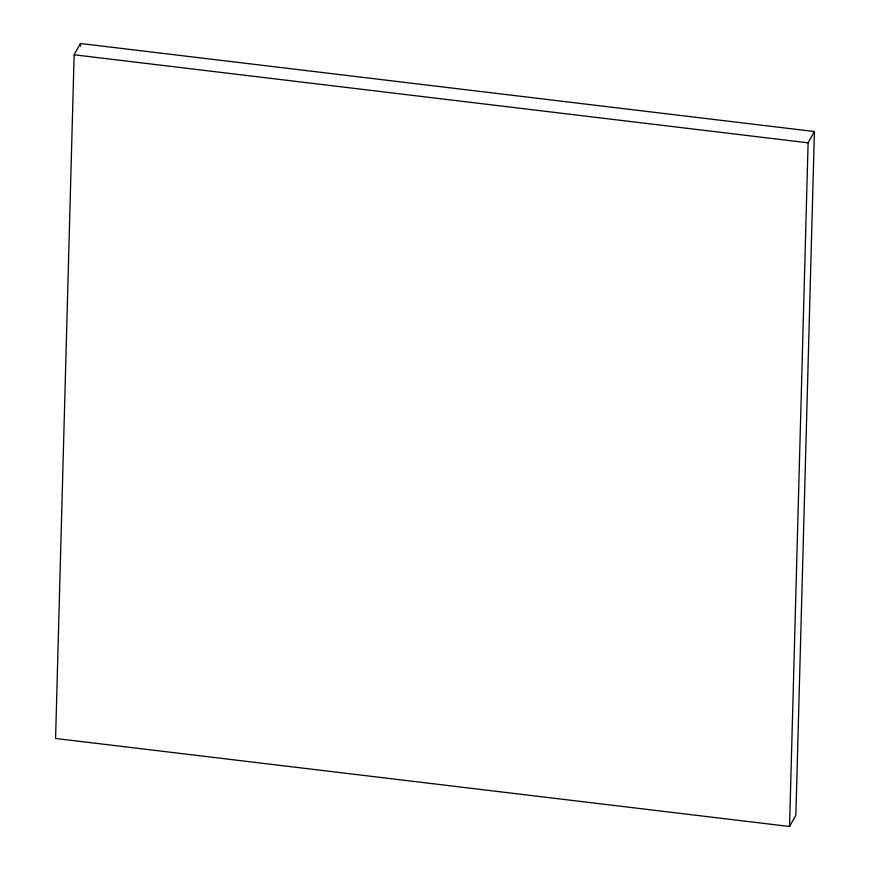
<?xml version="1.0" encoding="UTF-8"?>
<svg xmlns="http://www.w3.org/2000/svg" width="870" height="870" viewBox="0 0 870 870"><rect width="100%" height="100%" fill="white"/><g stroke="black" fill="none" stroke-linecap="round" stroke-linejoin="round"><path stroke-width="1.3" d="M74.135 54.788L55.582 738.467L789.547 826.5L795.865 815.212L814.418 131.533L80.453 43.5L74.135 54.788L808.11 142.821L814.418 131.533M80.377 46.208L80.453 43.5M789.547 826.5L808.11 142.821"/></g></svg>
